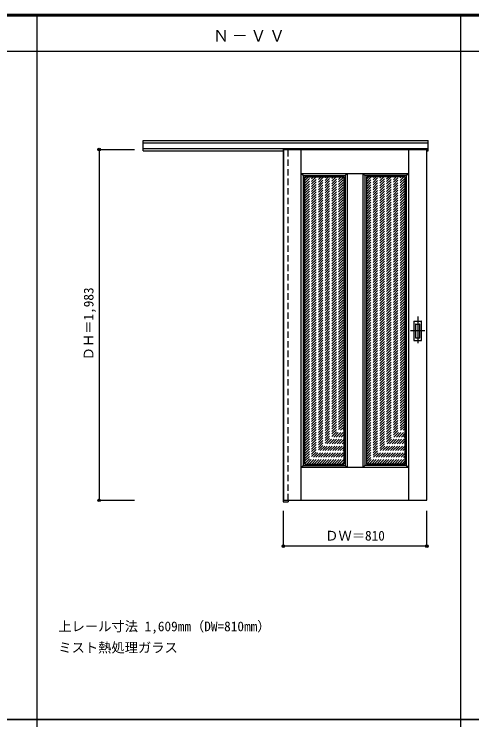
# Model space of a CAD drawing. Units: millimetres, scale not verified. Extents: x -6000 to 5700, y -4307 to 4175.
# Drawn here: x -3046 to -460, y 186 to 4175 of the extents above; entities that cross this region are included whole.
import ezdxf
from ezdxf.enums import TextEntityAlignment as Align

# ---------------------------------------------------------------- set-up
doc = ezdxf.new("R2010")
doc.units = ezdxf.units.MM
doc.header["$LTSCALE"] = 30
doc.header["$PDMODE"] = 32
doc.header["$PDSIZE"] = 15
doc.linetypes.add('CHAIN1', pattern=[8, 5, -1, 1, -1])
doc.linetypes.add('DASHED1', pattern=[1.8, 1.2, -0.6])
for name, color, linetype in [('0-1_通り芯', 4, 'CHAIN1'), ('0-2_扉', 3, 'Continuous'), ('0-3_仕上げ', 7, 'Continuous'), ('0-4_枠', 3, 'Continuous'), ('0-6_引手', 3, 'Continuous'), ('0-A_文字', 7, 'Continuous'), ('0-B_寸法', 4, 'Continuous'), ('0-C_ハッチ', 4, 'DASHED1'), ('F-1_枠', 6, 'Continuous')]:
    doc.layers.add(name, color=color, linetype=linetype)
doc.styles.add('ＭＳ ゴシック', font='')
doc.styles.get('ＭＳ ゴシック').set_extended_font_data('MS Gothic')

msp = doc.modelspace()

# ---------------------------------------------------------------- linework, layer by layer
at = {"layer": '0-1_通り芯'}
for p, q in [((-766, 2465.5), (-766, 2303.5)), ((-725, 2384.5), (-807, 2384.5))]:
    msp.add_line(p, q, dxfattribs=at)
at = {"layer": '0-2_扉', "color": 4, "linetype": 'DASHED1'}
msp.add_line((-1525, 3410), (-1525, 3406), dxfattribs=at)
at = {"layer": '0-2_扉'}
for q in [(-1525, 1427), (-715, 3410)]:
    msp.add_line((-1525, 3410), q, dxfattribs=at)
msp.add_lwpolyline([(-1525, 1427), (-715, 1427), (-715, 3410)], dxfattribs=at)
at = {"layer": '0-3_仕上げ'}
for p, q in [((-1423.5, 1427), (-1423.5, 3410)), ((-816.5, 1427), (-816.5, 3410)), ((-1423.5, 3275), (-816.5, 3275)), ((-1423.5, 3275), (-1411.5, 3263)), ((-1164, 3275), (-1176, 3263)), ((-1164, 3275), (-1164, 1612)), ((-1076, 3275), (-1076, 1612)), ((-1076, 3275), (-1064, 3263)), ((-816.5, 3275), (-828.5, 3263)), ((-1411.5, 1624), (-1423.5, 1612)), ((-816.5, 1612), (-1423.5, 1612)), ((-1176, 1624), (-1164, 1612)), ((-1064, 1624), (-1076, 1612)), ((-828.5, 1624), (-816.5, 1612))]:
    msp.add_line(p, q, dxfattribs=at)
at = {"layer": '0-3_仕上げ', "color": 3}
for p, q in [((-1411.5, 1624), (-1411.5, 3263)), ((-1411.5, 3263), (-1176, 3263)), ((-1176, 3263), (-1176, 1624)), ((-1064, 3263), (-1064, 1624)), ((-828.5, 3263), (-1064, 3263)), ((-828.5, 1624), (-828.5, 3263)), ((-1411.5, 1624), (-1176, 1624)), ((-828.5, 1624), (-1064, 1624))]:
    msp.add_line(p, q, dxfattribs=at)
at = {"layer": '0-3_仕上げ', "color": 4}
for p, q in [((-1403.5, 1632), (-1403.5, 3255)), ((-1403.5, 3255), (-1184, 3255)), ((-1184, 3255), (-1184, 1632)), ((-1056, 3255), (-1056, 1632)), ((-836.5, 3255), (-1056, 3255)), ((-836.5, 1632), (-836.5, 3255)), ((-1403.5, 1632), (-1184, 1632)), ((-836.5, 1632), (-1056, 1632))]:
    msp.add_line(p, q, dxfattribs=at)
at = {"layer": '0-4_枠'}
for p, q in [((-2316, 3460), (-707, 3460)), ((-2316, 3403), (-2316, 3460)), ((-2316, 3447), (-707, 3447)), ((-707, 3403), (-707, 3460)), ((-2316, 3415), (-707, 3415)), ((-2316, 3403), (-1525, 3403)), ((-1526, 3415), (-1526, 1418)), ((-1498, 3410), (-1498, 3415)), ((-715, 3403), (-707, 3403)), ((-1526, 1418), (-1498, 1418)), ((-1498, 1427), (-1498, 1418))]:
    msp.add_line(p, q, dxfattribs=at)
at = {"layer": '0-4_枠', "color": 4, "linetype": 'DASHED1'}
msp.add_line((-1498, 1427), (-1498, 3410), dxfattribs=at)
at = {"layer": '0-6_引手'}
for p, q in [((-787, 2438), (-787, 2331)), ((-785.5, 2439.5), (-746.5, 2439.5)), ((-745, 2331), (-745, 2438)), ((-785.5, 2329.5), (-746.5, 2329.5))]:
    msp.add_line(p, q, dxfattribs=at)
at = {"layer": '0-6_引手', "color": 7}
for p, q in [((-778.5, 2422), (-778.5, 2347)), ((-777, 2423.5), (-755, 2423.5)), ((-753.5, 2347), (-753.5, 2422)), ((-777, 2345.5), (-755, 2345.5))]:
    msp.add_line(p, q, dxfattribs=at)
at = {"layer": '0-6_引手'}
for centre, start, end in [((-785.5, 2438), 90, 180), ((-746.5, 2438), 0, 90), ((-785.5, 2331), 180, 270), ((-746.5, 2331), 270, 0)]:
    msp.add_arc(centre, 1.5, start, end, dxfattribs=at)
at = {"layer": '0-6_引手', "color": 7}
for centre, start, end in [((-777, 2422), 90, 180), ((-755, 2422), 0, 90), ((-777, 2347), 180, 270), ((-755, 2347), 270, 0)]:
    msp.add_arc(centre, 1.5, start, end, dxfattribs=at)
at = {"layer": '0-B_寸法'}
for p, q in [((-2566, 3410), (-2566, 1427)), ((-2566, 3410), (-2366, 3410)), ((-2566, 1427), (-2366, 1427)), ((-1525, 1168), (-1525, 1368)), ((-715, 1168), (-715, 1368)), ((-715, 1168), (-1525, 1168))]:
    msp.add_line(p, q, dxfattribs=at)
at = {"layer": '0-B_寸法', "color": 7}
for p in [(-2566, 3410), (-2566, 1427), (-1525, 1168), (-715, 1168)]:
    msp.add_point(p, dxfattribs=at)
at = {"layer": '0-C_ハッチ'}
for p, q in [((-1403.5, 3247.81), (-1396.31, 3255)), ((-1403.5, 3035.68), (-1184.18, 3255)), ((-1403.5, 3233.67), (-1382.17, 3255)), ((-1403.5, 3219.53), (-1368.03, 3255)), ((-1403.5, 3205.38), (-1353.88, 3255)), ((-1403.5, 3191.24), (-1339.74, 3255)), ((-1403.5, 3177.1), (-1325.6, 3255)), ((-1403.5, 3162.96), (-1311.46, 3255)), ((-1403.5, 3148.82), (-1297.32, 3255)), ((-1403.5, 3134.67), (-1283.17, 3255)), ((-1403.5, 3120.53), (-1269.03, 3255)), ((-1403.5, 3106.39), (-1254.89, 3255)), ((-1403.5, 3092.25), (-1240.75, 3255)), ((-1403.5, 3078.11), (-1226.6, 3255)), ((-1403.5, 3063.96), (-1212.46, 3255)), ((-1403.5, 3049.82), (-1198.32, 3255)), ((-1403.5, 3021.54), (-1184, 3241.04)), ((-1056, 3241.76), (-1042.76, 3255)), ((-1056, 3227.62), (-1028.62, 3255)), ((-1056, 3213.47), (-1014.47, 3255)), ((-1056, 3199.33), (-1000.33, 3255)), ((-1056, 3185.19), (-986.19, 3255)), ((-1056, 3171.05), (-972.05, 3255)), ((-1056, 3156.9), (-957.9, 3255)), ((-1056, 3142.76), (-943.76, 3255)), ((-1056, 3128.62), (-929.62, 3255)), ((-1056, 3114.48), (-915.48, 3255)), ((-1056, 3100.34), (-901.34, 3255)), ((-1056, 3086.19), (-887.19, 3255)), ((-1056, 3072.05), (-873.05, 3255)), ((-1056, 3057.91), (-858.91, 3255)), ((-1056, 3043.77), (-844.77, 3255)), ((-1056, 3029.63), (-836.5, 3249.13)), ((-1056, 3015.48), (-836.5, 3234.98)), ((-1403.5, 3007.39), (-1184, 3226.89)), ((-1403.5, 2993.25), (-1184, 3212.75)), ((-1403.5, 2979.11), (-1184, 3198.61)), ((-1056, 3001.34), (-836.5, 3220.84)), ((-1056, 2987.2), (-836.5, 3206.7)), ((-1056, 2973.06), (-836.5, 3192.56)), ((-1403.5, 2964.97), (-1184, 3184.47)), ((-1403.5, 2950.83), (-1184, 3170.33)), ((-1403.5, 2936.68), (-1184, 3156.18)), ((-1056, 2958.91), (-836.5, 3178.41)), ((-1056, 2944.77), (-836.5, 3164.27)), ((-1403.5, 2922.54), (-1184, 3142.04)), ((-1403.5, 2908.4), (-1184, 3127.9)), ((-1403.5, 2894.26), (-1184, 3113.76)), ((-1056, 2930.63), (-836.5, 3150.13)), ((-1056, 2916.49), (-836.5, 3135.99)), ((-1056, 2902.35), (-836.5, 3121.85)), ((-1403.5, 2880.12), (-1184, 3099.62)), ((-1403.5, 2865.97), (-1184, 3085.47)), ((-1056, 2888.2), (-836.5, 3107.7)), ((-1056, 2874.06), (-836.5, 3093.56)), ((-1056, 2859.92), (-836.5, 3079.42)), ((-1403.5, 2851.83), (-1184, 3071.33)), ((-1403.5, 2837.69), (-1184, 3057.19)), ((-1403.5, 2823.55), (-1184, 3043.05)), ((-1056, 2845.78), (-836.5, 3065.28)), ((-1056, 2831.64), (-836.5, 3051.14)), ((-1056, 2817.49), (-836.5, 3036.99)), ((-1403.5, 2809.4), (-1184, 3028.9)), ((-1403.5, 2795.26), (-1184, 3014.76)), ((-1403.5, 2781.12), (-1184, 3000.62)), ((-1056, 2803.35), (-836.5, 3022.85)), ((-1056, 2789.21), (-836.5, 3008.71)), ((-1056, 2775.07), (-836.5, 2994.57)), ((-1403.5, 2766.98), (-1184, 2986.48)), ((-1403.5, 2752.84), (-1184, 2972.34)), ((-1403.5, 2738.69), (-1184, 2958.19)), ((-1056, 2760.93), (-836.5, 2980.43)), ((-1056, 2746.78), (-836.5, 2966.28)), ((-1056, 2732.64), (-836.5, 2952.14)), ((-1403.5, 2724.55), (-1184, 2944.05)), ((-1403.5, 2710.41), (-1184, 2929.91)), ((-1403.5, 2696.27), (-1184, 2915.77)), ((-1056, 2718.5), (-836.5, 2938)), ((-1056, 2704.36), (-836.5, 2923.86)), ((-1403.5, 2682.13), (-1184, 2901.63)), ((-1403.5, 2667.98), (-1184, 2887.48)), ((-1403.5, 2653.84), (-1184, 2873.34)), ((-1056, 2690.21), (-836.5, 2909.71)), ((-1056, 2676.07), (-836.5, 2895.57)), ((-1056, 2661.93), (-836.5, 2881.43)), ((-1403.5, 2639.7), (-1184, 2859.2)), ((-1403.5, 2625.56), (-1184, 2845.06)), ((-1056, 2647.79), (-836.5, 2867.29)), ((-1056, 2633.65), (-836.5, 2853.15)), ((-1056, 2619.5), (-836.5, 2839)), ((-1403.5, 2611.41), (-1184, 2830.91)), ((-1403.5, 2597.27), (-1184, 2816.77)), ((-1403.5, 2583.13), (-1184, 2802.63)), ((-1056, 2605.36), (-836.5, 2824.86)), ((-1056, 2591.22), (-836.5, 2810.72)), ((-1056, 2577.08), (-836.5, 2796.58)), ((-1403.5, 2568.99), (-1184, 2788.49)), ((-1403.5, 2554.85), (-1184, 2774.35)), ((-1403.5, 2540.7), (-1184, 2760.2)), ((-1056, 2562.94), (-836.5, 2782.44)), ((-1056, 2548.79), (-836.5, 2768.29)), ((-1056, 2534.65), (-836.5, 2754.15)), ((-1403.5, 2526.56), (-1184, 2746.06)), ((-1403.5, 2512.42), (-1184, 2731.92)), ((-1403.5, 2498.28), (-1184, 2717.78)), ((-1056, 2520.51), (-836.5, 2740.01)), ((-1056, 2506.37), (-836.5, 2725.87)), ((-1403.5, 2484.14), (-1184, 2703.64)), ((-1403.5, 2469.99), (-1184, 2689.49)), ((-1403.5, 2455.85), (-1184, 2675.35)), ((-1056, 2492.22), (-836.5, 2711.72)), ((-1056, 2478.08), (-836.5, 2697.58)), ((-1056, 2463.94), (-836.5, 2683.44)), ((-1403.5, 2441.71), (-1184, 2661.21)), ((-1403.5, 2427.57), (-1184, 2647.07)), ((-1403.5, 2413.43), (-1184, 2632.93)), ((-1056, 2449.8), (-836.5, 2669.3)), ((-1056, 2435.66), (-836.5, 2655.16)), ((-1056, 2421.51), (-836.5, 2641.01)), ((-1403.5, 2399.28), (-1184, 2618.78)), ((-1403.5, 2385.14), (-1184, 2604.64)), ((-1056, 2407.37), (-836.5, 2626.87)), ((-1056, 2393.23), (-836.5, 2612.73)), ((-1056, 2379.09), (-836.5, 2598.59)), ((-1403.5, 2371), (-1184, 2590.5)), ((-1403.5, 2356.86), (-1184, 2576.36)), ((-1403.5, 2342.71), (-1184, 2562.21)), ((-1056, 2364.95), (-836.5, 2584.45)), ((-1056, 2350.8), (-836.5, 2570.3)), ((-1056, 2336.66), (-836.5, 2556.16)), ((-1403.5, 2328.57), (-1184, 2548.07)), ((-1403.5, 2314.43), (-1184, 2533.93)), ((-1403.5, 2300.29), (-1184, 2519.79)), ((-1056, 2322.52), (-836.5, 2542.02)), ((-1056, 2308.38), (-836.5, 2527.88)), ((-1056, 2294.23), (-836.5, 2513.73)), ((-1403.5, 2286.15), (-1184, 2505.65)), ((-1403.5, 2272), (-1184, 2491.5)), ((-1403.5, 2257.86), (-1184, 2477.36)), ((-1056, 2280.09), (-836.5, 2499.59)), ((-1056, 2265.95), (-836.5, 2485.45)), ((-1403.5, 2243.72), (-1184, 2463.22)), ((-1403.5, 2229.58), (-1184, 2449.08)), ((-1403.5, 2215.44), (-1184, 2434.94)), ((-1056, 2251.81), (-836.5, 2471.31)), ((-1056, 2237.67), (-836.5, 2457.17)), ((-1056, 2223.52), (-836.5, 2443.02)), ((-1403.5, 2201.29), (-1184, 2420.79)), ((-1403.5, 2187.15), (-1184, 2406.65)), ((-1056, 2209.38), (-836.5, 2428.88)), ((-1056, 2195.24), (-836.5, 2414.74)), ((-1056, 2181.1), (-836.5, 2400.6)), ((-1403.5, 2173.01), (-1184, 2392.51)), ((-1403.5, 2158.87), (-1184, 2378.37)), ((-1403.5, 2144.72), (-1184, 2364.22)), ((-1056, 2166.96), (-836.5, 2386.46)), ((-1056, 2152.81), (-836.5, 2372.31)), ((-1056, 2138.67), (-836.5, 2358.17)), ((-1403.5, 2130.58), (-1184, 2350.08)), ((-1403.5, 2116.44), (-1184, 2335.94)), ((-1403.5, 2102.3), (-1184, 2321.8)), ((-1056, 2124.53), (-836.5, 2344.03)), ((-1056, 2110.39), (-836.5, 2329.89)), ((-1056, 2096.24), (-836.5, 2315.74)), ((-1403.5, 2088.16), (-1184, 2307.66)), ((-1403.5, 2074.01), (-1184, 2293.51)), ((-1403.5, 2059.87), (-1184, 2279.37)), ((-1056, 2082.1), (-836.5, 2301.6)), ((-1056, 2067.96), (-836.5, 2287.46)), ((-1403.5, 2045.73), (-1184, 2265.23)), ((-1403.5, 2031.59), (-1184, 2251.09)), ((-1403.5, 2017.45), (-1184, 2236.95)), ((-1056, 2053.82), (-836.5, 2273.32)), ((-1056, 2039.68), (-836.5, 2259.18)), ((-1056, 2025.53), (-836.5, 2245.03)), ((-1403.5, 2003.3), (-1184, 2222.8)), ((-1403.5, 1989.16), (-1184, 2208.66)), ((-1403.5, 1975.02), (-1184, 2194.52)), ((-1056, 2011.39), (-836.5, 2230.89)), ((-1056, 1997.25), (-836.5, 2216.75)), ((-1056, 1983.11), (-836.5, 2202.61)), ((-1403.5, 1960.88), (-1184, 2180.38)), ((-1403.5, 1946.73), (-1184, 2166.23)), ((-1056, 1968.97), (-836.5, 2188.47)), ((-1056, 1954.82), (-836.5, 2174.32)), ((-1056, 1940.68), (-836.5, 2160.18)), ((-1403.5, 1932.59), (-1184, 2152.09)), ((-1403.5, 1918.45), (-1184, 2137.95)), ((-1403.5, 1904.31), (-1184, 2123.81)), ((-1056, 1926.54), (-836.5, 2146.04)), ((-1056, 1912.4), (-836.5, 2131.9)), ((-1056, 1898.25), (-836.5, 2117.75)), ((-1403.5, 1890.17), (-1184, 2109.67)), ((-1403.5, 1876.02), (-1184, 2095.52)), ((-1403.5, 1861.88), (-1184, 2081.38)), ((-1056, 1884.11), (-836.5, 2103.61)), ((-1056, 1869.97), (-836.5, 2089.47)), ((-1056, 1855.83), (-836.5, 2075.33)), ((-1403.5, 1847.74), (-1184, 2067.24)), ((-1403.5, 1833.6), (-1184, 2053.1)), ((-1403.5, 1819.46), (-1184, 2038.96)), ((-1056, 1841.69), (-836.5, 2061.19)), ((-1056, 1827.54), (-836.5, 2047.04)), ((-1403.5, 1805.31), (-1184, 2024.81)), ((-1403.5, 1791.17), (-1184, 2010.67)), ((-1403.5, 1777.03), (-1184, 1996.53)), ((-1056, 1813.4), (-836.5, 2032.9)), ((-1056, 1799.26), (-836.5, 2018.76)), ((-1056, 1785.12), (-836.5, 2004.62)), ((-1403.5, 1762.89), (-1184, 1982.39)), ((-1403.5, 1748.74), (-1184, 1968.24)), ((-1056, 1770.98), (-836.5, 1990.48)), ((-1056, 1756.83), (-836.5, 1976.33)), ((-1056, 1742.69), (-836.5, 1962.19)), ((-1403.5, 1734.6), (-1184, 1954.1)), ((-1403.5, 1720.46), (-1184, 1939.96)), ((-1403.5, 1706.32), (-1184, 1925.82)), ((-1056, 1728.55), (-836.5, 1948.05)), ((-1056, 1714.41), (-836.5, 1933.91)), ((-1056, 1700.26), (-836.5, 1919.76)), ((-1403.5, 1692.18), (-1184, 1911.68)), ((-1403.5, 1678.03), (-1184, 1897.53)), ((-1403.5, 1663.89), (-1184, 1883.39)), ((-1056, 1686.12), (-836.5, 1905.62)), ((-1056, 1671.98), (-836.5, 1891.48)), ((-1056, 1657.84), (-836.5, 1877.34)), ((-1403.5, 1649.75), (-1184, 1869.25)), ((-1403.5, 1635.61), (-1184, 1855.11)), ((-1392.97, 1632), (-1184, 1840.97)), ((-1056, 1643.7), (-836.5, 1863.2)), ((-1053.55, 1632), (-836.5, 1849.05)), ((-1378.82, 1632), (-1184, 1826.82)), ((-1364.68, 1632), (-1184, 1812.68)), ((-1350.54, 1632), (-1184, 1798.54)), ((-1039.41, 1632), (-836.5, 1834.91)), ((-1025.27, 1632), (-836.5, 1820.77)), ((-1011.13, 1632), (-836.5, 1806.63)), ((-1336.4, 1632), (-1184, 1784.4)), ((-1322.25, 1632), (-1184, 1770.25)), ((-1308.11, 1632), (-1184, 1756.11)), ((-996.99, 1632), (-836.5, 1792.49)), ((-982.84, 1632), (-836.5, 1778.34)), ((-968.7, 1632), (-836.5, 1764.2)), ((-1293.97, 1632), (-1184, 1741.97)), ((-1279.83, 1632), (-1184, 1727.83)), ((-954.56, 1632), (-836.5, 1750.06)), ((-940.42, 1632), (-836.5, 1735.92)), ((-926.27, 1632), (-836.5, 1721.78)), ((-1265.69, 1632), (-1184, 1713.69)), ((-1251.54, 1632), (-1184, 1699.54)), ((-1237.4, 1632), (-1184, 1685.4)), ((-912.13, 1632), (-836.5, 1707.63)), ((-897.99, 1632), (-836.5, 1693.49)), ((-883.85, 1632), (-836.5, 1679.35)), ((-1223.26, 1632), (-1184, 1671.26)), ((-1209.12, 1632), (-1184, 1657.12)), ((-1194.98, 1632), (-1184, 1642.98)), ((-869.71, 1632), (-836.5, 1665.21)), ((-855.56, 1632), (-836.5, 1651.06)), ((-841.42, 1632), (-836.5, 1636.92))]:
    msp.add_line(p, q, dxfattribs=at)
at = {"layer": 'F-1_枠'}
for p, q in [((-6000, 4175), (5700, 4175)), ((-6000, 4170), (5700, 4170)), ((-6000, 4165), (5700, 4165)), ((-2916, -3790), (-2916, 4175)), ((-522, -3790), (-522, 4175)), ((-6000, 3965), (5700, 3965)), ((-6000, 190.5), (5700, 190.5)), ((-6000, 187.5), (5700, 187.5))]:
    msp.add_line(p, q, dxfattribs=at)

# ---------------------------------------------------------------- texts
at = {"layer": '0-A_文字', "style": 'ＭＳ ゴシック'}
for s, p in [('上レール寸法 1,609mm（DW=810mm）', (-2796, 670.5)), ('ミスト熱処理ガラス', (-2796, 550.5))]:
    msp.add_text(s, height=54.99, dxfattribs=at).set_placement(p, align=Align.BOTTOM_LEFT)
at = {"layer": '0-A_文字', "insert": (-1921.5, 4020), "char_height": 65.98, "attachment_point": 7, "style": 'ＭＳ ゴシック'}
msp.add_mtext('\\T1.17;Ｎ－ＶＶ', dxfattribs=at)
at = {"layer": '0-B_寸法', "color": 7, "style": 'ＭＳ ゴシック'}
msp.add_text('ＤＨ＝1,983', height=54.99, rotation=90, dxfattribs=at).set_placement((-2581, 2218.25), align=Align.BOTTOM_LEFT)
msp.add_text('ＤＷ＝810', height=54.99, dxfattribs=at).set_placement((-1288.75, 1183), align=Align.BOTTOM_LEFT)

doc.saveas('drawing.dxf')
